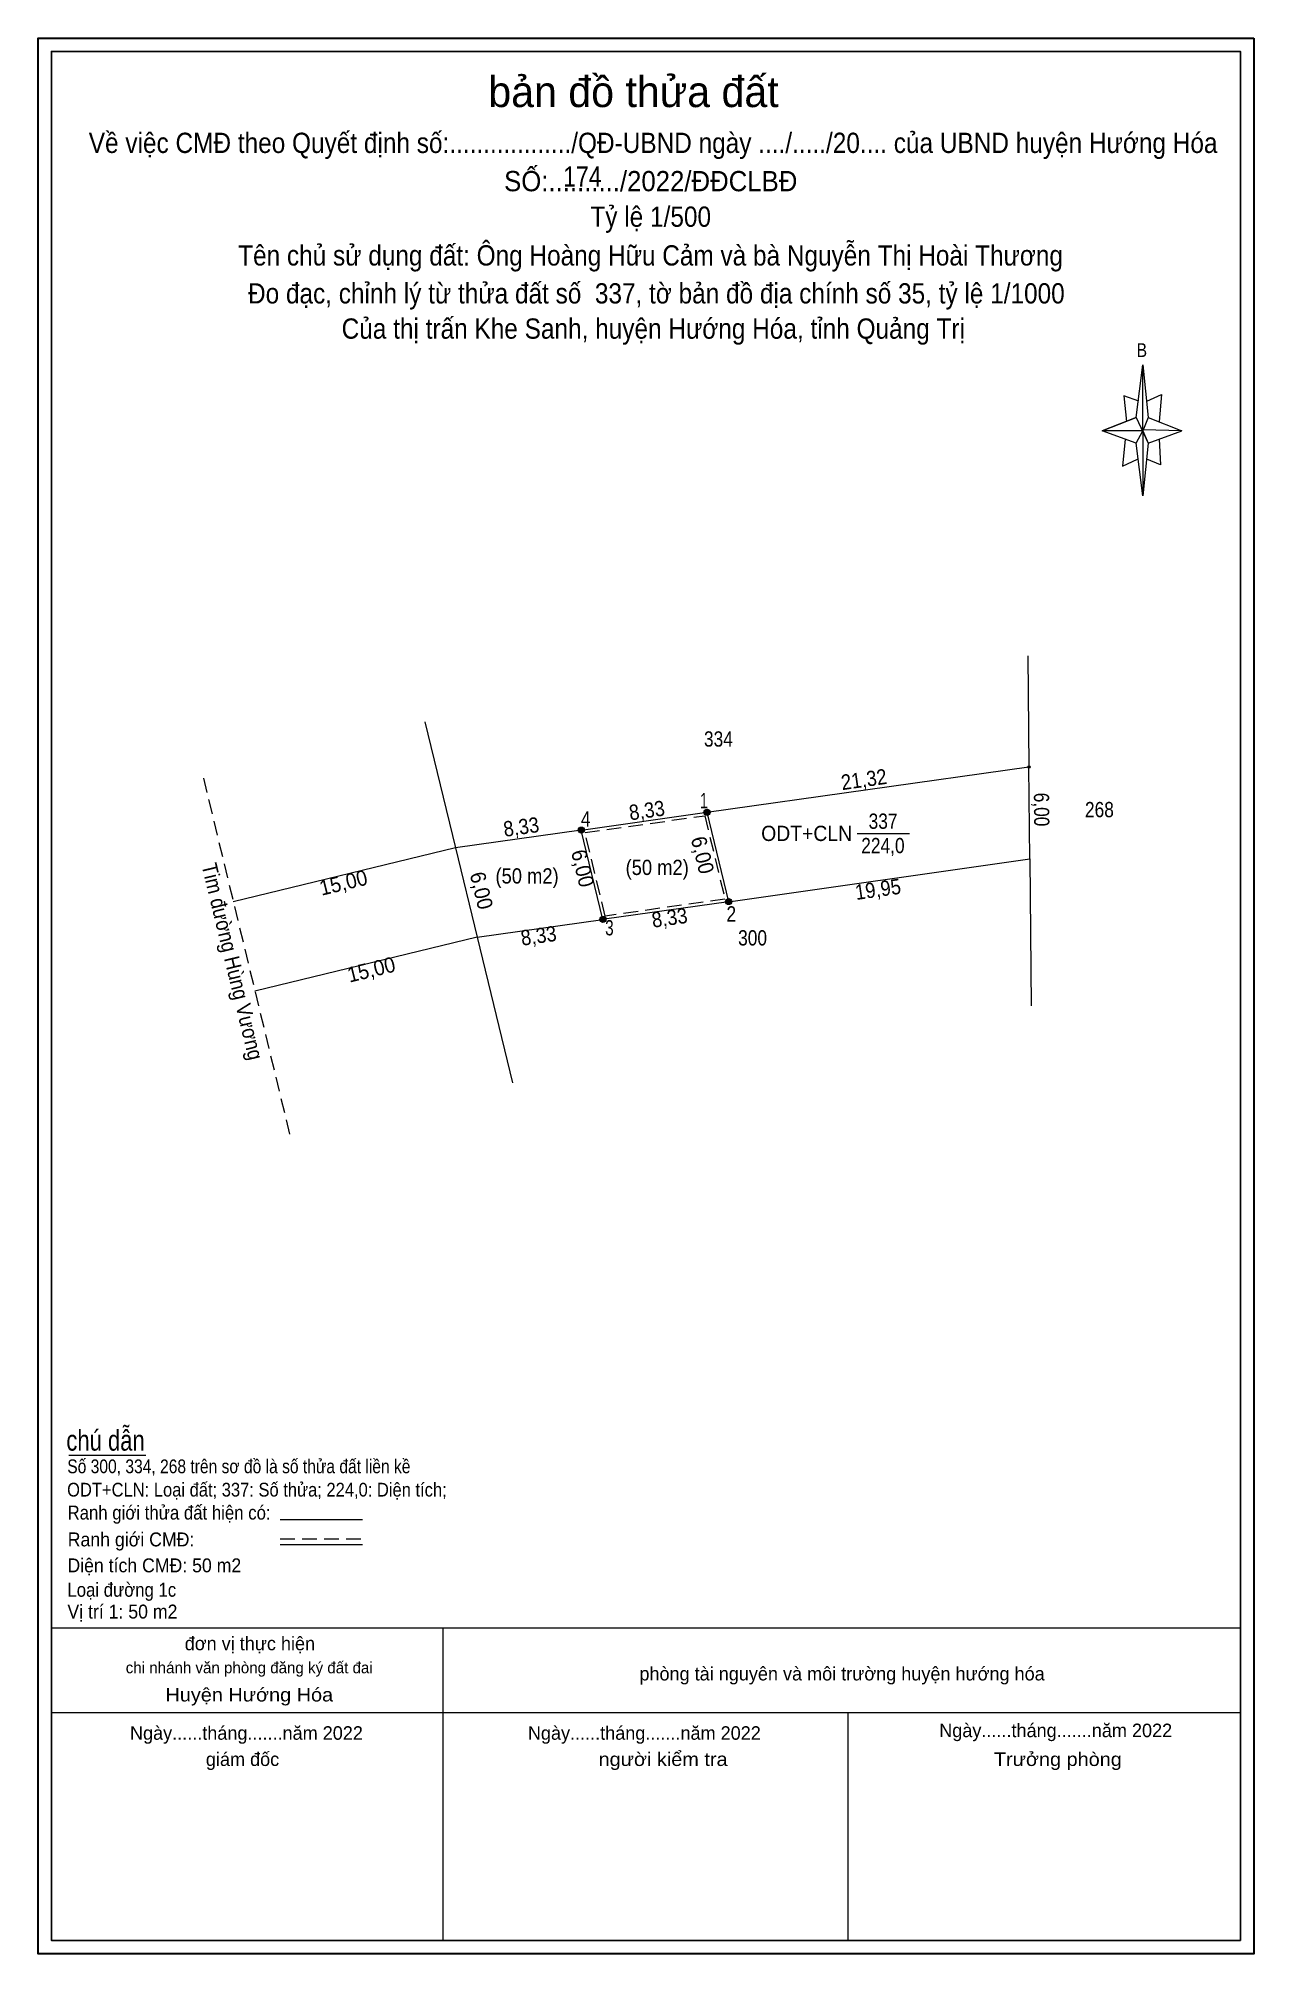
# Model space of a CAD drawing. Header units: metres. Extents: x 551708 to 551787, y 1838240 to 1838365.
import ezdxf
from ezdxf.enums import TextEntityAlignment as Align

# ---------------------------------------------------------------- set-up
doc = ezdxf.new("R2010")
doc.units = ezdxf.units.M
doc.header["$LTSCALE"] = 0.32
doc.header["$PDMODE"] = 32
doc.header["$PDSIZE"] = 0.16
doc.linetypes.add('MEDIUM_DASHED', pattern=[4.5, 3, -1.5])
for name, color, linetype, lineweight in [('10', 7, 'Continuous', 13), ('13', 7, 'Continuous', 13), ('16', 7, 'Continuous', 13), ('20', 7, 'Continuous', 13), ('22', 7, 'Continuous', 13), ('34', 7, 'Continuous', 13), ('5', 7, 'Continuous', 13)]:
    doc.layers.add(name, color=color, linetype=linetype, lineweight=lineweight)
for name, color, linetype in [('15', 7, 'Continuous'), ('2', 7, 'Continuous'), ('30', 7, 'Continuous'), ('4', 7, 'Continuous')]:
    doc.layers.add(name, color=color, linetype=linetype)

msp = doc.modelspace()

# ---------------------------------------------------------------- hatches: boundary and pattern name
at = {"layer": '20'}
for points in [[(551751.6529, 1838314.4585, 1), (551751.2529, 1838314.4585, 1)], [(551743.4047, 1838313.294, 1), (551743.0047, 1838313.294, 1)], [(551753.0725, 1838308.6046, 1), (551752.6725, 1838308.6046, 1)], [(551744.8247, 1838307.4371, 1), (551744.4247, 1838307.4371, 1)]]:
    msp.add_hatch(color=256, dxfattribs=at).paths.add_polyline_path(points)

# ---------------------------------------------------------------- linework, layer by layer
at = {"layer": '10'}
msp.add_line((551751.45, 1838314.46), (551772.57, 1838317.44), dxfattribs=at)
for points in [[(551752.87, 1838308.6), (551772.62, 1838311.4), (551772.57, 1838317.44)], [(551743.2, 1838313.29), (551734.96, 1838312.13), (551736.38, 1838306.27), (551744.62, 1838307.44)]]:
    msp.add_lwpolyline(points, dxfattribs=at)
msp.add_lwpolyline([(551752.87, 1838308.6), (551744.73, 1838307.45), (551744.62, 1838307.44), (551743.2, 1838313.29), (551751.45, 1838314.46)], close=True, dxfattribs=at)
msp.add_point((551772.57, 1838317.44), dxfattribs=at)
at = {"layer": '13'}
msp.add_line((551761.29, 1838313.08), (551764.73, 1838313.08), dxfattribs=at)
at = {"layer": '16'}
for p, q in [((551772.5, 1838324.73), (551772.57, 1838317.44)), ((551732.95, 1838320.39), (551734.96, 1838312.13)), ((551772.62, 1838311.4), (551772.71, 1838301.76)), ((551736.38, 1838306.27), (551738.69, 1838296.71))]:
    msp.add_line(p, q, dxfattribs=at)
at = {"layer": '16', "linetype": 'MEDIUM_DASHED'}
msp.add_lwpolyline([(551752.63, 1838308.77), (551744.78, 1838307.66), (551743.45, 1838313.13), (551751.3, 1838314.24)], close=True, dxfattribs=at)
at = {"layer": '20'}
for centre in [(551751.4529, 1838314.4585), (551743.2047, 1838313.294), (551752.8725, 1838308.6046), (551744.6247, 1838307.4371)]:
    msp.add_circle(centre, 0.2, dxfattribs=at)
at = {"layer": '22'}
for p, q in [((551779.59, 1838340.35), (551780.03, 1838343.81)), ((551780.39, 1838340.35), (551782.6, 1838339.47)), ((551779.59, 1838338.67), (551777.38, 1838339.47)), ((551781.1, 1838338.93), (551781.19, 1838337.25)), ((551780.39, 1838338.67), (551780.03, 1838335.21)), ((551781.19, 1838337.25), (551780.3, 1838337.61)), ((551709.59, 1838272.3), (551714.64, 1838272.3)), ((551708.45, 1838260.98), (551786.44, 1838260.98)), ((551734.15, 1838255.43), (551734.15, 1838260.93)), ((551708.45, 1838255.43), (551734.15, 1838255.43)), ((551734.15, 1838255.43), (551760.72, 1838255.43)), ((551734.15, 1838240.48), (551734.15, 1838255.43)), ((551760.72, 1838255.43), (551786.44, 1838255.43)), ((551760.72, 1838240.48), (551760.72, 1838255.43))]:
    msp.add_line(p, q, dxfattribs=at)
at = {"layer": '22', "linetype": 'MEDIUM_DASHED'}
msp.add_line((551718.42, 1838316.69), (551724.08, 1838293.33), dxfattribs=at)
at = {"layer": '22', "lineweight": 25}
for p, q in [((551708.45, 1838255.43), (551708.45, 1838260.98)), ((551786.44, 1838255.43), (551786.44, 1838260.98)), ((551734.15, 1838240.48), (551760.72, 1838240.48))]:
    msp.add_line(p, q, dxfattribs=at)
at = {"layer": '22', "lineweight": 35}
msp.add_lwpolyline([(551787.31, 1838365.22), (551787.31, 1838239.61), (551707.59, 1838239.61), (551707.59, 1838365.22)], close=True, dxfattribs=at)
at = {"layer": '22', "lineweight": 25}
for points in [[(551786.44, 1838260.98), (551786.44, 1838364.36), (551708.45, 1838364.36), (551708.45, 1838260.98)], [(551708.45, 1838255.43), (551708.45, 1838240.48), (551734.15, 1838240.48)], [(551760.72, 1838240.48), (551786.44, 1838240.48), (551786.44, 1838255.43)]]:
    msp.add_lwpolyline(points, dxfattribs=at)
at = {"layer": '22'}
for points in [[(551780.03, 1838343.81), (551780.39, 1838340.35), (551780.03, 1838339.47)], [(551780.03, 1838339.47), (551777.38, 1838339.47), (551779.59, 1838340.35), (551780.39, 1838338.67), (551782.6, 1838339.47), (551780.03, 1838339.55)], [(551780.03, 1838339.47), (551780.03, 1838335.21), (551779.59, 1838338.67)]]:
    msp.add_lwpolyline(points, close=True, dxfattribs=at)
for points in [[(551779.77, 1838341.42), (551778.79, 1838341.77), (551778.97, 1838340.09)], [(551780.3, 1838341.42), (551781.27, 1838341.86), (551781.1, 1838340.09)], [(551780.03, 1838339.47), (551779.59, 1838340.35), (551777.38, 1838339.47)], [(551778.88, 1838338.93), (551778.71, 1838337.16), (551779.68, 1838337.61)], [(551780.03, 1838339.47), (551780.39, 1838338.67), (551782.6, 1838339.47)]]:
    msp.add_lwpolyline(points, dxfattribs=at)
at = {"layer": '34'}
for p, q in [((551723.46, 1838268.08), (551728.85, 1838268.08)), ((551723.46, 1838266.44), (551728.85, 1838266.44))]:
    msp.add_line(p, q, dxfattribs=at)
at = {"layer": '34', "linetype": 'MEDIUM_DASHED'}
msp.add_line((551723.46, 1838266.81), (551728.85, 1838266.81), dxfattribs=at)
at = {"layer": '5'}
for p, q in [((551734.96, 1838312.13), (551720.38, 1838308.6)), ((551736.38, 1838306.27), (551721.8, 1838302.74))]:
    msp.add_line(p, q, dxfattribs=at)

# ---------------------------------------------------------------- texts
at = {"layer": '13', "width": 0.85}
msp.add_text('337', height=1, dxfattribs=at).set_placement((551763, 1838313.38), align=Align.CENTER)
at = {"layer": '15'}
for s, rotation, width, p in [('21,32', 8.036, 0.9, (551761.8151, 1838316.1239)), ('8,33', 8.036, 0.9, (551747.5751, 1838314.0945)), ('6,00', 270.501, 0.85, (551772.9, 1838314.6394)), ('8,33', 8.036, 0.9, (551739.3351, 1838313.0145)), ('6,00', 283.631, 0.95, (551750.6752, 1838311.5428)), ('6,00', 283.628, 0.95, (551742.8151, 1838310.6728)), ('6,00', 283.625, 0.95, (551736.175, 1838309.2128)), ('19,95', 8.057, 0.9, (551762.7349, 1838308.9216)), ('8,33', 8.057, 0.9, (551749.0649, 1838307.0549)), ('8,33', 8.057, 0.9, (551740.4749, 1838305.8749))]:
    msp.add_text(s, height=1, rotation=rotation, dxfattribs=dict(at, width=width)).set_placement(p, align=Align.CENTER)
at = {"layer": '16'}
for s, width, p in [('1', 0.7, (551751.25, 1838314.73)), ('4', 0.85, (551743.495, 1838313.53)), ('3', 0.75, (551745.05, 1838306.39)), ('2', 0.85, (551753.045, 1838307.3))]:
    msp.add_text(s, height=1, dxfattribs=dict(at, width=width)).set_placement(p, align=Align.CENTER)
at = {"layer": '2', "width": 0.95}
msp.add_text('ODT+CLN', height=1, dxfattribs=at).set_placement((551760.97, 1838312.58), align=Align.RIGHT)
at = {"layer": '22'}
for s, height, p in [('bản đồ thửa đất', 2.016, (551746.63, 1838360.71)), ('đơn vị thực hiện', 0.8858, (551721.47, 1838259.51)), ('chi nhánh văn phòng đăng ký đất đai', 0.741, (551721.425, 1838258)), ('phòng tài nguyên và môi trường huyện hướng hóa', 0.8858, (551760.31, 1838257.53))]:
    msp.add_text(s, height=height, dxfattribs=at).set_placement(p, align=Align.CENTER)
for s, height, width, p in [('Về việc CMĐ theo Quyết định số:................../QĐ-UBND ngày ..../...../20.... của UBND huyện Hướng Hóa ', 1.329, 0.9, (551748.14, 1838357.7)), ('SỐ:........../2022/ĐĐCLBĐ', 1.329, 0.95, (551747.76, 1838355.19)), ('174', 1.328, 0.85, (551743.275, 1838355.49)), ('Tỷ lệ 1/500', 1.329, 0.9, (551747.76, 1838352.86)), ('Tên chủ sử dụng đất: Ông Hoàng Hữu Cảm và bà Nguyễn Thị Hoài Thương', 1.328, 0.9, (551747.75, 1838350.32)), ('Đo đạc, chỉnh lý từ thửa đất số  337, tờ bản đồ địa chính số 35, tỷ lệ 1/1000', 1.328, 0.9, (551748.13, 1838347.83)), ('Của thị trấn Khe Sanh, huyện Hướng Hóa, tỉnh Quảng Trị', 1.329, 0.9, (551747.93, 1838345.52)), ('B', 0.8999, 0.85, (551779.975, 1838344.32)), ('Huyện Hướng Hóa', 0.8858, 1.1, (551721.43, 1838256.15))]:
    msp.add_text(s, height=height, dxfattribs=dict(at, width=width)).set_placement(p, align=Align.CENTER)
for s, height, width, p in [('chú dẫn', 1.35, 0.8, (551709.43, 1838272.6)), ('Số 300, 334, 268 trên sơ đồ là số thửa đất liền kề', 0.8999, 0.85, (551709.49, 1838271.12)), ('ODT+CLN: Loại đất; 337: Số thửa; 224,0: Diện tích;', 0.8999, 0.9, (551709.48, 1838269.59)), ('Ranh giới thửa đất hiện có:', 0.9136, 0.9, (551709.51, 1838268.08)), ('Ranh giới CMĐ:', 0.9136, 0.95, (551709.52, 1838266.32)), ('Diện tích CMĐ: 50 m2', 0.9124, 0.95, (551709.5, 1838264.62)), ('Loại đường 1c', 0.9124, 0.9, (551709.5, 1838263.02)), ('Vị trí 1: 50 m2', 0.9124, 0.95, (551709.5, 1838261.59))]:
    msp.add_text(s, height=height, dxfattribs=dict(at, width=width)).set_placement(p)
for s, p in [('Ngày......tháng.......năm 2022', (551781.96, 1838253.81)), ('Ngày......tháng.......năm 2022', (551728.88, 1838253.64)), ('Ngày......tháng.......năm 2022', (551754.98, 1838253.64)), ('giám đốc', (551723.39, 1838251.92))]:
    msp.add_text(s, height=0.8858, dxfattribs=at).set_placement(p, align=Align.RIGHT)
at = {"layer": '22', "width": 1.1}
for s, p in [('người kiểm tra', (551752.8, 1838251.92)), ('Trưởng phòng', (551778.66, 1838251.92))]:
    msp.add_text(s, height=0.8858, dxfattribs=at).set_placement(p, align=Align.RIGHT)
at = {"layer": '30'}
for s, width, p in [('334', 0.85, (551752.2, 1838318.77)), ('268', 0.85, (551777.19, 1838314.14)), ('(50 m2)', 0.9, (551748.185, 1838310.35)), ('(50 m2)', 0.9, (551739.65, 1838309.79)), ('300', 0.85, (551754.44, 1838305.73))]:
    msp.add_text(s, height=1, dxfattribs=dict(at, width=width)).set_placement(p, align=Align.CENTER)
at = {"layer": '34', "width": 0.9}
msp.add_text('Tim đường Hùng Vương', height=1, rotation=283.612, dxfattribs=at).set_placement((551718.29, 1838310.99))
at = {"layer": '4', "width": 0.85}
msp.add_text('224,0', height=1, dxfattribs=at).set_placement((551762.99, 1838311.78), align=Align.CENTER)
at = {"layer": '5', "width": 0.95}
for p in [(551727.7172, 1838309.3626), (551729.5472, 1838303.6626)]:
    msp.add_text('15,00', height=1, rotation=13.625, dxfattribs=at).set_placement(p, align=Align.CENTER)

doc.saveas('drawing.dxf')
